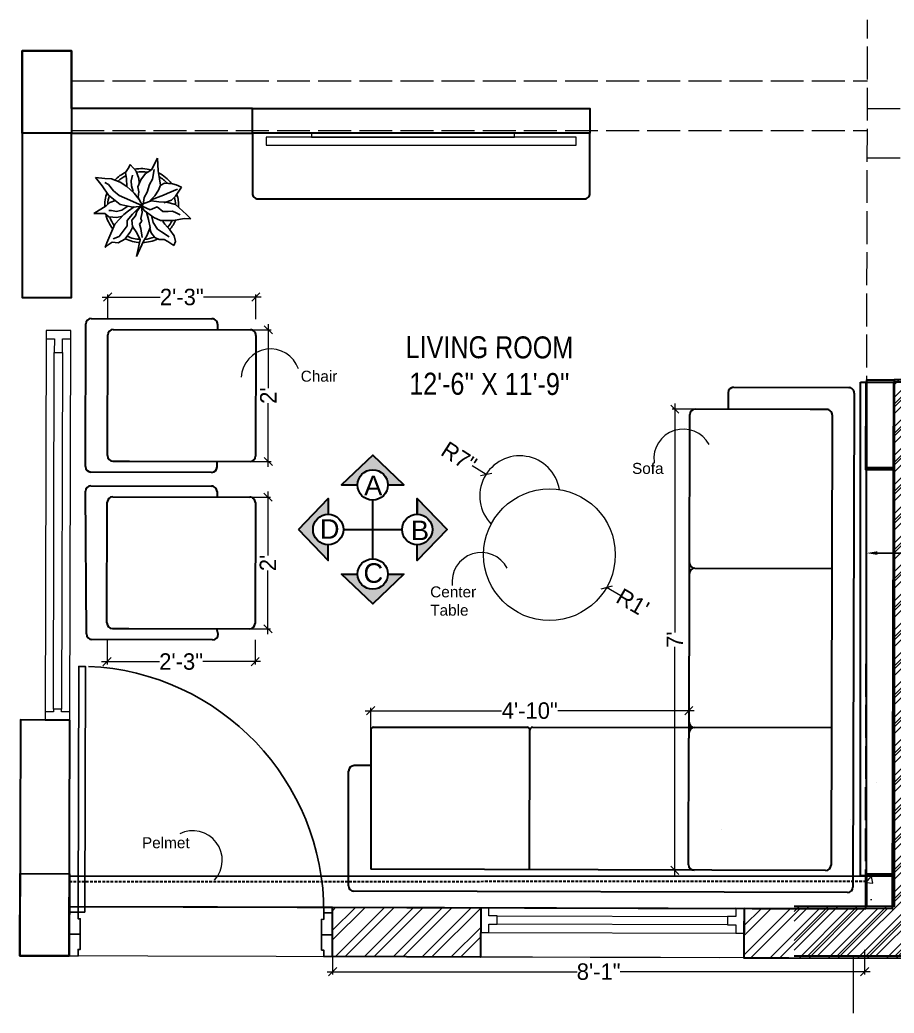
# Model space of a CAD drawing. Header units: millimetres. Extents: x 35877 to 3066687, y -650199 to -40525.
# Drawn here: x 147854.8 to 148014.1, y -179819 to -179637.9 of the extents above; entities that cross this region are included whole.
import ezdxf
from ezdxf import colors
from ezdxf.entities.mleader import LeaderData, LeaderLine
from ezdxf.math import Vec2, Vec3

# ---------------------------------------------------------------- set-up
doc = ezdxf.new("R2010")
doc.units = ezdxf.units.MM
doc.header["$MEASUREMENT"] = 0
doc.header["$PDMODE"] = 35
for name, pattern in [('00 . GROUND FLOOR$0$DASHED', [0.75, 0.5, -0.25]), ('ACAD_ISO02W100', [15, 12, -3]), ('DASHED', [0.75, 0.5, -0.25])]:
    doc.linetypes.add(name, pattern=pattern)
doc.layers.get('Defpoints').update_dxf_attribs({"color": 220})
for name, color, linetype in [('AR DOOR', 40, 'Continuous'), ('AR ELE-5', 134, 'Continuous'), ('AR HATCH-7', 7, 'Continuous')]:
    doc.layers.add(name, color=color, linetype=linetype)
for name, color, linetype, lineweight in [('COLUMN', 1, 'Continuous', 30), ('dim05', 1, 'Continuous', 13), ('ELEC.', 5, 'Continuous', 20), ('FIRST FLOOR ( TEXT )', 7, 'Continuous', 9), ('FUR', 250, 'Continuous', 0), ('FURNITURE', 32, 'Continuous', 9), ('furniture dimensions', 1, 'DASHED', 0), ('FURNITURE-1', 252, 'Continuous', 13), ('GDR_FLOATING COLUMN', 3, 'Continuous', 18), ('GROUND FLOOR', 7, 'Continuous', 9), ('GROUND FLOOR  ( PLINE )', 251, 'Continuous', 30), ('GROUND FLOOR ( DW_RAIL )', 7, 'Continuous', 9), ('Labelling', 1, 'Continuous', 25), ('Text', 7, 'Continuous', 15), ('wall', 7, 'Continuous', 30), ('XX~SLAB ( BEAM )~ ( DIM )', 7, 'Continuous', 9)]:
    doc.layers.add(name, color=color, linetype=linetype, lineweight=lineweight)
doc.styles.add('Arial', font='arial.ttf')
doc.styles.add('century g', font='GOTHIC.TTF')
doc.styles.add('KATHA', font='swissc.ttf')
doc.styles.get("Standard").update_dxf_attribs({"font": 'arial.ttf', "height": 6})
doc.dimstyles.new('Archana', dxfattribs={"dimtxt": 2, "dimasz": 0.75, "dimexe": 0.5, "dimexo": 0.5, "dimgap": 0, "dimtad": 0, "dimzin": 0, "dimdsep": 46, "dimlunit": 4, "dimtxsty": 'century g', "dimblk": 'OBLIQUE', "dimcen": 0, "dimdle": 1, "dimclrd": 256, "dimclre": 256, "dimclrt": 256, "dimadec": 0, "dimazin": 0, "dimtfac": 1, "dimtofl": 0, "dimtmove": 1, "dimatfit": 3, "dimfxl": 1, "dimfxlon": 1, "dimtolj": 1, "dimtzin": 0, "dimlwd": -1, "dimlwe": -1, "dimarcsym": 0})

# ---------------------------------------------------------------- blocks, each defined once
blk = doc.blocks.new('ARPLS010')
at = {"linetype": 'ByBlock'}
for p, q in [((-0.248, 0.54), (-0.278, 0.467)), ((-0.182, 0.493), (-0.248, 0.54)), ((0.121, 0.605), (-0.013, 0.459)), ((0.179, 0.666), (0.121, 0.605)), ((0.174, 0.573), (0.179, 0.666)), ((0.2, 0.432), (0.174, 0.573)), ((-0.295, 0.42), (-0.302, 0.309)), ((-0.278, 0.467), (-0.295, 0.42)), ((-0.222, 0.484), (-0.164, 0.347)), ((-0.125, 0.459), (-0.182, 0.493)), ((-0.072, 0.404), (-0.125, 0.459)), ((-0.038, 0.302), (-0.072, 0.404)), ((-0.013, 0.459), (-0.044, 0.336)), ((0.077, 0.412), (0.091, 0.447)), ((0.082, 0.358), (0.077, 0.412)), ((0.091, 0.447), (0.125, 0.522)), ((0.203, 0.352), (0.2, 0.432)), ((0.409, 0.44), (0.33, 0.38)), ((0.484, 0.459), (0.409, 0.44)), ((0.542, 0.434), (0.484, 0.459)), ((0.485, 0.354), (0.533, 0.42)), ((0.533, 0.42), (0.542, 0.434)), ((-0.302, 0.309), (-0.276, 0.258)), ((-0.164, 0.347), (-0.139, 0.295)), ((-0.139, 0.295), (-0.08, 0.131)), ((-0.044, 0.336), (-0.049, 0.232)), ((0.015, 0.209), (0.08, 0.288)), ((0.08, 0.288), (0.082, 0.358)), ((0.204, 0.254), (0.203, 0.352)), ((0.252, 0.313), (0.216, 0.287)), ((0.33, 0.38), (0.252, 0.313)), ((0.356, 0.269), (0.318, 0.213)), ((0.425, 0.373), (0.356, 0.269)), ((0.459, 0.303), (0.485, 0.354)), ((0.459, 0.236), (0.459, 0.303)), ((-0.469, 0.226), (-0.643, 0.216)), ((-0.643, 0.216), (-0.485, 0.134)), ((-0.359, 0.148), (-0.49, 0.172)), ((-0.362, 0.24), (-0.469, 0.226)), ((-0.278, 0.254), (-0.362, 0.24)), ((-0.287, 0.106), (-0.359, 0.148)), ((-0.21, 0.227), (-0.278, 0.254)), ((-0.132, 0.18), (-0.21, 0.227)), ((-0.063, 0.111), (-0.132, 0.18)), ((-0.049, 0.232), (-0.065, 0.135)), ((-0.065, 0.135), (-0.024, 0.018)), ((0.056, 0.114), (0.015, 0.209)), ((0.068, 0.032), (0.16, 0.165)), ((0.227, 0.157), (0.132, 0.131)), ((0.16, 0.165), (0.204, 0.254)), ((0.318, 0.213), (0.227, 0.157)), ((0.368, 0.128), (0.432, 0.176)), ((0.432, 0.176), (0.459, 0.236)), ((-0.485, 0.134), (-0.433, 0.051)), ((-0.433, 0.051), (-0.349, -0.011)), ((-0.18, 0.073), (-0.287, 0.106)), ((-0.111, 0.036), (-0.18, 0.073)), ((-0.013, 0.022), (-0.111, 0.036)), ((-0.084, -0.034), (0.007, 0.018)), ((0.003, 0.011), (-0.076, -0.16)), ((-0.024, 0.018), (0.009, 0.005)), ((0.006, -0.002), (0.068, 0.032)), ((0.007, 0.018), (0.02, -0.121)), ((0.009, 0.005), (0.056, 0.114)), ((0.017, -0.002), (0.091, 0.009)), ((0.088, 0.065), (0.187, 0.091)), ((0.091, 0.009), (0.173, -0.011)), ((0.173, -0.011), (0.212, 0.004)), ((0.187, 0.091), (0.297, 0.116)), ((0.212, 0.004), (0.252, -0.03)), ((0.297, 0.116), (0.408, 0.071)), ((0.309, 0.109), (0.368, 0.128)), ((0.309, -0.01), (0.43, 0.006)), ((0.408, 0.071), (0.482, 0.024)), ((0.482, 0.024), (0.689, -0.072)), ((-0.464, -0.073), (-0.558, -0.152)), ((-0.366, -0.036), (-0.464, -0.073)), ((-0.336, -0.142), (-0.413, -0.121)), ((-0.306, -0.033), (-0.366, -0.036)), ((-0.349, -0.011), (-0.256, -0.05)), ((-0.193, -0.113), (-0.269, -0.135)), ((-0.259, -0.2), (-0.168, -0.1)), ((-0.256, -0.05), (-0.185, -0.038)), ((-0.185, -0.038), (-0.114, -0.046)), ((-0.168, -0.1), (-0.084, -0.034)), ((-0.114, -0.046), (-0.093, -0.036)), ((0.02, -0.121), (-0.017, -0.291)), ((0.01, -0.014), (0.017, -0.002)), ((0.078, -0.064), (0.01, -0.014)), ((0.016, -0.023), (0.116, -0.122)), ((0.07, -0.179), (0.018, -0.1)), ((0.138, -0.083), (0.078, -0.064)), ((0.116, -0.122), (0.201, -0.195)), ((0.197, -0.135), (0.138, -0.083)), ((0.283, -0.123), (0.197, -0.135)), ((0.252, -0.03), (0.309, -0.01)), ((0.277, -0.114), (0.357, -0.156)), ((0.37, -0.064), (0.283, -0.123)), ((0.462, -0.021), (0.37, -0.064)), ((0.689, -0.072), (0.462, -0.021)), ((-0.558, -0.152), (-0.517, -0.172)), ((-0.517, -0.172), (-0.447, -0.216)), ((-0.447, -0.216), (-0.363, -0.202)), ((-0.363, -0.202), (-0.263, -0.2)), ((-0.269, -0.135), (-0.336, -0.142)), ((-0.318, -0.29), (-0.259, -0.2)), ((-0.076, -0.16), (-0.138, -0.304)), ((0.059, -0.27), (0.005, -0.185)), ((0.121, -0.239), (0.07, -0.179)), ((0.184, -0.299), (0.121, -0.239)), ((0.141, -0.261), (0.16, -0.336)), ((0.201, -0.195), (0.272, -0.198)), ((0.272, -0.198), (0.311, -0.225)), ((0.311, -0.225), (0.415, -0.304)), ((0.357, -0.156), (0.455, -0.226)), ((0.455, -0.226), (0.503, -0.317)), ((-0.363, -0.408), (-0.318, -0.29)), ((-0.199, -0.38), (-0.287, -0.45)), ((-0.138, -0.304), (-0.199, -0.38)), ((-0.017, -0.291), (-0.141, -0.446)), ((-0.042, -0.432), (-0.071, -0.352)), ((0.08, -0.342), (0.059, -0.27)), ((0.066, -0.407), (0.08, -0.342)), ((0.16, -0.336), (0.15, -0.445)), ((0.252, -0.362), (0.184, -0.299)), ((0.376, -0.416), (0.252, -0.362)), ((0.415, -0.304), (0.447, -0.388)), ((0.503, -0.317), (0.494, -0.398)), ((0.494, -0.398), (0.528, -0.452)), ((-0.382, -0.625), (-0.368, -0.496)), ((-0.269, -0.533), (-0.382, -0.625)), ((-0.368, -0.496), (-0.363, -0.408)), ((-0.287, -0.45), (-0.314, -0.498)), ((-0.141, -0.446), (-0.269, -0.533)), ((0.002, -0.48), (-0.042, -0.432)), ((0.104, -0.646), (0.002, -0.48)), ((0.064, -0.446), (0.066, -0.407)), ((0.106, -0.5), (0.104, -0.646)), ((0.15, -0.445), (0.106, -0.5)), ((0.502, -0.472), (0.376, -0.416)), ((0.567, -0.494), (0.502, -0.472)), ((0.528, -0.452), (0.567, -0.494))]:
    blk.add_line(p, q, dxfattribs=at)
for radius, start, end in [(0.5, 126.2799, 152.7042), (0.5, 87.2367, 107.9154), (0.458, 91.6596, 104.0784), (0.5, 49.0791, 67.0324), (0.458, 49.8461, 63.9764), (0.458, 130.7647, 148.9789), (0.458, 5.0517, 21.9108), (0.5, 1.3782, 25.7565), (0.5, 164.9216, 191.0302), (0.458, 169.9629, 188.6517), (0.458, 334.5625, 357.1532), (0.5, 333.6991, 357.5577), (0.5, 205.1623, 226.3204), (0.458, 207.232, 224.0819), (0.5, 283.5324, 308.8712), (0.458, 289.266, 306.1107), (0.5, 249.553, 272.4234), (0.458, 252.8522, 267.711)]:
    blk.add_arc((0, 0), radius, start, end, dxfattribs=at)
blk = doc.blocks.new('*U20')
for points in [[(0, 0), (0, 1120), (30, 1120), (30, 0)], [(-40, 0), (0, 0), (0, -30), (10, -30), (10, -100), (-40, -100)], [(1160, 0), (1120, 0), (1120, -30), (1110, -30), (1110, -100), (1160, -100)]]:
    blk.add_lwpolyline(points, close=True)
at = {"layer": 'AR ELE-5', "linetype": 'ByBlock', "ltscale": 15}
blk.add_arc((-1.6, -0.7), 1121.6, 0.0347, 87.627, dxfattribs=at)
blk = doc.blocks.new('_Oblique')
at = {"layer": 'wall', "color": 0, "lineweight": -2}
blk.add_line((-0.5, -0.5), (0.5, 0.5), dxfattribs=at)
blk = doc.blocks.new('*D481')
at = {"layer": 'Defpoints', "color": 0, "linetype": 'Continuous', "lineweight": 0, "transparency": 16777216}
for p in [(147981.42, -179708.89, 0.05), (147974.17, -179792.94), (147981.19, -179792.94, 0.05)]:
    blk.add_point(p, dxfattribs=at)
at = {"layer": 'furniture dimensions', "color": 5, "linetype": 'Continuous', "transparency": 16777216}
for p, q in [((147974.17, -179707.89), (147974.17, -179749.63)), ((147974.17, -179793.94), (147974.17, -179752.21)), ((147978.17, -179792.94), (147973.67, -179792.94))]:
    blk.add_line(p, q, dxfattribs=at)
at = {"layer": 'furniture dimensions', "color": 5, "linetype": 'ByBlock', "transparency": 16777216}
blk.add_line((147978.17, -179708.89), (147973.67, -179708.89), dxfattribs=at)
at = {"layer": 'furniture dimensions', "color": 5, "linetype": 'Continuous', "transparency": 16777216, "xscale": 1.5, "yscale": 1.5, "zscale": 1.5}
for p, rotation in [((147974.17, -179708.89), 90), ((147974.17, -179792.94), 270)]:
    blk.add_blockref('_Oblique', p, dxfattribs=dict(at, rotation=rotation))
at = {"layer": 'furniture dimensions', "linetype": 'Continuous', "lineweight": 0, "transparency": 16777216, "insert": (147974.17, -179750.92), "char_height": 3, "attachment_point": 5, "rotation": 90, "style": 'century g'}
blk.add_mtext("\\A1;7'", dxfattribs=at)
blk = doc.blocks.new('*D482')
at = {"layer": 'Defpoints', "color": 0, "linetype": 'Continuous', "lineweight": 0, "transparency": 16777216}
for p in [(147976.71, -179763.86), (147976.71, -179774.62, 0.05), (147918.71, -179777.86, 0.05)]:
    blk.add_point(p, dxfattribs=at)
at = {"layer": 'furniture dimensions', "color": 5, "linetype": 'Continuous', "transparency": 16777216}
for p, q in [((147917.71, -179763.86), (147942.59, -179763.86)), ((147977.71, -179763.86), (147952.84, -179763.86)), ((147976.71, -179767.86), (147976.71, -179763.36))]:
    blk.add_line(p, q, dxfattribs=at)
at = {"layer": 'furniture dimensions', "color": 5, "linetype": 'ByBlock', "transparency": 16777216}
blk.add_line((147918.71, -179767.86), (147918.71, -179763.36), dxfattribs=at)
at = {"layer": 'furniture dimensions', "color": 5, "linetype": 'Continuous', "transparency": 16777216, "xscale": 1.5, "yscale": 1.5, "zscale": 1.5, "rotation": 180}
blk.add_blockref('_Oblique', (147918.71, -179763.86), dxfattribs=at)
at = {"layer": 'furniture dimensions', "color": 5, "linetype": 'Continuous', "transparency": 16777216, "xscale": 1.5, "yscale": 1.5, "zscale": 1.5}
blk.add_blockref('_Oblique', (147976.71, -179763.86), dxfattribs=at)
at = {"layer": 'furniture dimensions', "linetype": 'Continuous', "lineweight": 0, "transparency": 16777216, "insert": (147947.71, -179763.86), "char_height": 3, "attachment_point": 5, "style": 'century g'}
blk.add_mtext('\\A1;4\'-10"', dxfattribs=at)
blk = doc.blocks.new('*D483')
at = {"layer": 'Defpoints', "color": 0, "linetype": 'Continuous', "lineweight": 0, "transparency": 16777216}
for p in [(147894.3, -179724.93, 0.05), (147894.24, -179748.93, 0.05), (147899.97, -179748.93)]:
    blk.add_point(p, dxfattribs=at)
at = {"layer": 'furniture dimensions', "color": 5, "linetype": 'Continuous', "transparency": 16777216}
for p, q in [((147899.97, -179723.93), (147899.97, -179735.55)), ((147899.97, -179749.93), (147899.97, -179738.31)), ((147895.97, -179748.93), (147900.47, -179748.93))]:
    blk.add_line(p, q, dxfattribs=at)
at = {"layer": 'furniture dimensions', "color": 5, "linetype": 'ByBlock', "transparency": 16777216}
blk.add_line((147895.97, -179724.93), (147900.47, -179724.93), dxfattribs=at)
at = {"layer": 'furniture dimensions', "color": 5, "linetype": 'Continuous', "transparency": 16777216, "xscale": 1.5, "yscale": 1.5, "zscale": 1.5}
for p, rotation in [((147899.97, -179724.93), 90), ((147899.97, -179748.93), 270)]:
    blk.add_blockref('_Oblique', p, dxfattribs=dict(at, rotation=rotation))
at = {"layer": 'furniture dimensions', "linetype": 'Continuous', "lineweight": 0, "transparency": 16777216, "insert": (147899.97, -179736.93), "char_height": 3, "attachment_point": 5, "rotation": 90, "style": 'century g'}
blk.add_mtext("\\A1;2'", dxfattribs=at)
blk = doc.blocks.new('*D484')
at = {"layer": 'Defpoints', "color": 0, "linetype": 'Continuous', "lineweight": 0, "transparency": 16777216}
for p in [(147870.65, -179743.18, 0.05), (147897.65, -179743.24, 0.05), (147897.65, -179754.92)]:
    blk.add_point(p, dxfattribs=at)
at = {"layer": 'furniture dimensions', "color": 5, "linetype": 'ByBlock', "transparency": 16777216}
blk.add_line((147870.65, -179750.92), (147870.65, -179755.42), dxfattribs=at)
at = {"layer": 'furniture dimensions', "color": 5, "linetype": 'Continuous', "transparency": 16777216}
for p, q in [((147897.65, -179750.92), (147897.65, -179755.42)), ((147869.65, -179754.92), (147880.19, -179754.92)), ((147898.65, -179754.92), (147888.1, -179754.92))]:
    blk.add_line(p, q, dxfattribs=at)
at = {"layer": 'furniture dimensions', "color": 5, "linetype": 'Continuous', "transparency": 16777216, "xscale": 1.5, "yscale": 1.5, "zscale": 1.5, "rotation": 180}
blk.add_blockref('_Oblique', (147870.65, -179754.92), dxfattribs=at)
at = {"layer": 'furniture dimensions', "color": 5, "linetype": 'Continuous', "transparency": 16777216, "xscale": 1.5, "yscale": 1.5, "zscale": 1.5}
blk.add_blockref('_Oblique', (147897.65, -179754.92), dxfattribs=at)
at = {"layer": 'furniture dimensions', "linetype": 'Continuous', "lineweight": 0, "transparency": 16777216, "insert": (147884.15, -179754.92), "char_height": 3, "attachment_point": 5, "style": 'century g'}
blk.add_mtext('\\A1;2\'-3"', dxfattribs=at)
blk = doc.blocks.new('*D485')
at = {"layer": 'Defpoints', "color": 0, "linetype": 'Continuous', "lineweight": 0, "transparency": 16777216}
for p in [(147894.38, -179694.43, 0.05), (147894.31, -179718.43, 0.05), (147900.05, -179718.43)]:
    blk.add_point(p, dxfattribs=at)
at = {"layer": 'furniture dimensions', "color": 5, "linetype": 'Continuous', "transparency": 16777216}
for p, q in [((147900.05, -179693.43), (147900.05, -179705.05)), ((147900.05, -179719.43), (147900.05, -179707.81)), ((147896.05, -179718.43), (147900.55, -179718.43))]:
    blk.add_line(p, q, dxfattribs=at)
at = {"layer": 'furniture dimensions', "color": 5, "linetype": 'ByBlock', "transparency": 16777216}
blk.add_line((147896.05, -179694.43), (147900.55, -179694.43), dxfattribs=at)
at = {"layer": 'furniture dimensions', "color": 5, "linetype": 'Continuous', "transparency": 16777216, "xscale": 1.5, "yscale": 1.5, "zscale": 1.5}
for p, rotation in [((147900.05, -179694.43), 90), ((147900.05, -179718.43), 270)]:
    blk.add_blockref('_Oblique', p, dxfattribs=dict(at, rotation=rotation))
at = {"layer": 'furniture dimensions', "linetype": 'Continuous', "lineweight": 0, "transparency": 16777216, "insert": (147900.05, -179706.43), "char_height": 3, "attachment_point": 5, "rotation": 90, "style": 'century g'}
blk.add_mtext("\\A1;2'", dxfattribs=at)
blk = doc.blocks.new('*D486')
at = {"layer": 'Defpoints', "color": 0, "linetype": 'Continuous', "lineweight": 0, "transparency": 16777216}
for p in [(147897.77, -179688.47), (147870.77, -179696.74, 0.05), (147897.77, -179696.87, 0.05)]:
    blk.add_point(p, dxfattribs=at)
at = {"layer": 'furniture dimensions', "color": 5, "linetype": 'ByBlock', "transparency": 16777216}
blk.add_line((147870.77, -179692.47), (147870.77, -179687.97), dxfattribs=at)
at = {"layer": 'furniture dimensions', "color": 5, "linetype": 'Continuous', "transparency": 16777216}
for p, q in [((147897.77, -179692.47), (147897.77, -179687.97)), ((147869.77, -179688.47), (147880.31, -179688.47)), ((147898.77, -179688.47), (147888.22, -179688.47))]:
    blk.add_line(p, q, dxfattribs=at)
at = {"layer": 'furniture dimensions', "color": 5, "linetype": 'Continuous', "transparency": 16777216, "xscale": 1.5, "yscale": 1.5, "zscale": 1.5, "rotation": 180}
blk.add_blockref('_Oblique', (147870.77, -179688.47), dxfattribs=at)
at = {"layer": 'furniture dimensions', "color": 5, "linetype": 'Continuous', "transparency": 16777216, "xscale": 1.5, "yscale": 1.5, "zscale": 1.5}
blk.add_blockref('_Oblique', (147897.77, -179688.47), dxfattribs=at)
at = {"layer": 'furniture dimensions', "linetype": 'Continuous', "lineweight": 0, "transparency": 16777216, "insert": (147884.27, -179688.47), "char_height": 3, "attachment_point": 5, "style": 'century g'}
blk.add_mtext('\\A1;2\'-3"', dxfattribs=at)
blk = doc.blocks.new('*D487')
at = {"layer": 'Defpoints', "color": 0, "linetype": 'Continuous', "lineweight": 0, "transparency": 16777216}
for p in [(148013.79, -179719.95, 0.05), (148013.79, -179793.96, 0.05), (148022.45, -179793.96)]:
    blk.add_point(p, dxfattribs=at)
at = {"layer": 'furniture dimensions', "color": 5, "linetype": 'ByBlock', "transparency": 16777216}
blk.add_line((148018.45, -179719.95), (148022.95, -179719.95), dxfattribs=at)
at = {"layer": 'furniture dimensions', "color": 5, "linetype": 'Continuous', "transparency": 16777216}
for p, q in [((148022.45, -179718.95), (148022.45, -179753.08)), ((148022.45, -179794.96), (148022.45, -179760.83)), ((148018.45, -179793.96), (148022.95, -179793.96))]:
    blk.add_line(p, q, dxfattribs=at)
at = {"layer": 'furniture dimensions', "color": 5, "linetype": 'Continuous', "transparency": 16777216, "xscale": 1.5, "yscale": 1.5, "zscale": 1.5}
for p, rotation in [((148022.45, -179719.95), 90), ((148022.45, -179793.96), 270)]:
    blk.add_blockref('_Oblique', p, dxfattribs=dict(at, rotation=rotation))
at = {"layer": 'furniture dimensions', "linetype": 'Continuous', "lineweight": 0, "transparency": 16777216, "insert": (148022.45, -179756.95), "char_height": 3, "attachment_point": 5, "rotation": 90, "style": 'century g'}
blk.add_mtext('\\A1;6\'-2"', dxfattribs=at)
blk = doc.blocks.new('*D488')
at = {"layer": 'Defpoints', "color": 0, "linetype": 'Continuous', "lineweight": 0, "transparency": 16777216}
for p in [(147911.77, -179799.7, 0.05), (148008.77, -179799.95, 0.05), (147911.77, -179811.44)]:
    blk.add_point(p, dxfattribs=at)
at = {"layer": 'furniture dimensions', "color": 5, "linetype": 'Continuous', "transparency": 16777216}
for p, q in [((147911.77, -179807.44), (147911.77, -179811.94)), ((147910.77, -179811.44), (147956.33, -179811.44)), ((148009.77, -179811.44), (147964.22, -179811.44))]:
    blk.add_line(p, q, dxfattribs=at)
at = {"layer": 'furniture dimensions', "color": 5, "linetype": 'ByBlock', "transparency": 16777216}
blk.add_line((148008.77, -179807.44), (148008.77, -179811.94), dxfattribs=at)
at = {"layer": 'furniture dimensions', "color": 5, "linetype": 'Continuous', "transparency": 16777216, "xscale": 1.5, "yscale": 1.5, "zscale": 1.5, "rotation": 180}
blk.add_blockref('_Oblique', (147911.77, -179811.44), dxfattribs=at)
at = {"layer": 'furniture dimensions', "color": 5, "linetype": 'Continuous', "transparency": 16777216, "xscale": 1.5, "yscale": 1.5, "zscale": 1.5}
blk.add_blockref('_Oblique', (148008.77, -179811.44), dxfattribs=at)
at = {"layer": 'furniture dimensions', "linetype": 'Continuous', "lineweight": 0, "transparency": 16777216, "insert": (147960.27, -179811.44), "char_height": 3, "attachment_point": 5, "style": 'century g'}
blk.add_mtext('\\A1;8\'-1"', dxfattribs=at)
blk = doc.blocks.new('*D489')
at = {"layer": 'Defpoints', "color": 0, "linetype": 'Continuous', "lineweight": 0, "transparency": 16777216}
for p in [(147951.31, -179735.43, 0.12), (147961.71, -179741.41, 0.12)]:
    blk.add_point(p, dxfattribs=at)
at = {"layer": 'furniture dimensions', "color": 5, "linetype": 'Continuous', "transparency": 16777216}
blk.add_line((147964.32, -179742.9), (147961.71, -179741.41), dxfattribs=at)
at = {"layer": 'furniture dimensions', "color": 5, "linetype": 'Continuous', "transparency": 16777216, "xscale": 1.5, "yscale": 1.5, "zscale": 1.5, "rotation": 150.1315390064995}
blk.add_blockref('_Oblique', (147961.71, -179741.41), dxfattribs=at)
at = {"layer": 'furniture dimensions', "linetype": 'Continuous', "lineweight": 0, "transparency": 16777216, "insert": (147966.5, -179744.15), "char_height": 3, "attachment_point": 5, "rotation": 330.1315, "style": 'century g'}
blk.add_mtext("\\A1;R1'", dxfattribs=at)
blk = doc.blocks.new('*D490')
at = {"layer": 'Defpoints', "color": 0, "linetype": 'Continuous', "lineweight": 0, "transparency": 16777216}
for p in [(147939.74, -179720.77, 0.12), (147945.9, -179724.72, 0.12)]:
    blk.add_point(p, dxfattribs=at)
at = {"layer": 'furniture dimensions', "color": 5, "linetype": 'Continuous', "transparency": 16777216}
blk.add_line((147937.22, -179719.15), (147939.74, -179720.77), dxfattribs=at)
at = {"layer": 'furniture dimensions', "color": 5, "linetype": 'Continuous', "transparency": 16777216, "xscale": 1.5, "yscale": 1.5, "zscale": 1.5, "rotation": 327.3416506972183}
blk.add_blockref('_Oblique', (147939.74, -179720.77), dxfattribs=at)
at = {"layer": 'furniture dimensions', "linetype": 'Continuous', "lineweight": 0, "transparency": 16777216, "insert": (147934.83, -179717.62), "char_height": 3, "attachment_point": 5, "rotation": 327.3417, "style": 'century g'}
blk.add_mtext('\\A1;R7"', dxfattribs=at)

msp = doc.modelspace()

# ---------------------------------------------------------------- hatches: boundary and pattern name
at = {"layer": 'AR HATCH-7', "lineweight": 0, "true_color": 0x939598, "transparency": 33554687}
h = msp.add_hatch(dxfattribs=at)
h.set_pattern_fill('ANSI32', color=252, scale=10)
h.set_pattern_definition([(45, (191.932, 770.625), (-2.65165043, 2.65165043), []), (45, (193.7, 770.625), (-2.65165043, 2.65165043), [])])
h.paths.add_polyline_path([(148156.645, -179799.573), (148060.645, -179799.573), (148056.145, -179799.573), (148056.145, -179804.073), (148056.145, -179808.573), (148156.645, -179808.573)])
h.paths.add_polyline_path([(148060.645, -179757.573), (148058.02, -179757.573), (148056.145, -179757.573), (148056.145, -179799.573), (148060.645, -179799.573)], flags=17)
h.paths.add_polyline_path([(148161.145, -179663.073), (148156.645, -179663.073), (148156.645, -179808.573), (148161.145, -179808.573), (148161.145, -179790.573), (148171.288, -179790.573), (148171.288, -179786.073), (148161.145, -179786.073)])
h.paths.add_polyline_path([(148120.607, -179655.64), (148120.607, -179654.073), (148072.107, -179654.073), (148072.107, -179658.573), (148118.645, -179658.573), (148120.607, -179658.577)])
h.paths.add_polyline_path([(148100.645, -179643.084), (148096.145, -179643.084), (148096.145, -179654.073), (148100.645, -179654.073)])
h.paths.add_polyline_path([(148014.145, -179703.573), (148014.145, -179719.573), (148014.145, -179799.573), (148009.145, -179799.573), (147995.922, -179799.573), (147995.922, -179808.573), (148018.645, -179808.573), (148023.145, -179808.573), (148023.145, -179799.573), (148018.645, -179799.573), (148018.645, -179726.073), (148060.645, -179726.073), (148060.645, -179721.573), (148018.645, -179721.573), (148018.645, -179703.573)])
h.paths.add_polyline_path([(148060.645, -179712.573), (148056.145, -179712.573), (148056.145, -179721.573), (148060.645, -179721.573)], flags=17)
h.paths.add_polyline_path([(148060.645, -179703.573), (148056.145, -179703.573), (148056.145, -179712.573), (148060.645, -179712.573)], flags=17)
h = msp.add_hatch(dxfattribs=at)
h.set_pattern_fill('ANSI32', color=252, scale=10)
h.set_pattern_definition([(45, (2.2, 1266.2413), (-2.65165043, 2.65165043), []), (45, (3.9678, 1266.2413), (-2.65165043, 2.65165043), [])])
h.paths.add_polyline_path([(147938.774, -179799.766), (147911.774, -179799.697), (147911.751, -179808.697), (147938.751, -179808.766)])
h.paths.add_polyline_path([(148022.774, -179799.983), (148018.274, -179799.972), (148018.464, -179726.472), (148027.829, -179726.496), (148027.841, -179721.996), (148018.475, -179721.972), (148018.522, -179703.972), (148014.022, -179703.96), (148013.981, -179719.96), (148013.774, -179799.96), (148008.774, -179799.947), (147999.276, -179799.923), (147989.776, -179799.92), (147989.776, -179799.898), (147986.774, -179799.89), (147986.762, -179804.39), (147986.751, -179808.89), (148018.251, -179808.972), (148022.751, -179808.983)])
at = {"layer": 'FURNITURE-1', "lineweight": 0, "true_color": 0xc7c8ca, "transparency": 33554687}
h = msp.add_hatch(dxfattribs=at)
h.set_pattern_fill('AR-CONC', color=9, scale=2)
h.set_pattern_definition([(50, (-21.447, 1266.241), (14.34520365, -1.2550427), [1.5, -16.5]), (355, (-21.447, 1266.241), (-2.7750267, 15.0438427), [1.2, -13.2]), (100.4514445, (-20.252, 1266.137), (11.5701769, 13.7887998), [1.2748038, -14.0228422]), (46.1842, (-21.447, 1270.241), (21.3448266, -3.3103856), [2.25, -24.75]), (96.635635, (-19.668, 1269.965), (18.693239, 19.482372), [1.9122068, -21.0342752]), (351.184164, (-21.447, 1270.241), (18.693239, 19.482372), [1.8, -19.8]), (21, (-19.447, 1269.241), (11.93814104, -8.0523778), [1.5, -16.5]), (326, (-19.447, 1269.241), (4.8663066, 14.5030009), [1.2, -13.2]), (71.451445, (-18.452, 1268.57), (16.8044475, 6.45062306), [1.2748038, -14.0228422]), (37.5, (-21.447, 1266.2413), (0.24319711, 6.65787708), [0, -13.04, 0, -13.4, 0, -13.25]), (7.5, (-21.447, 1266.241), (5.26139075, 7.88823424), [0, -7.64, 0, -12.74, 0, -5.05]), (327.5, (-25.907, 1266.2413), (10.67644872, -0.45109743), [0, -5, 0, -15.6, 0, -20.7]), (317.5, (-27.907, 1266.241), (11.6637234, 2.00209965), [0, -6.5, 0, -10.36, 0, -14.7])])
h.paths.add_polyline_path([(148013.774, -179794.107), (148008.789, -179794.107), (148008.789, -179799.96), (148013.774, -179799.96)])
h = msp.add_hatch(dxfattribs=at)
h.set_pattern_fill('AR-CONC', color=9, scale=2)
h.set_pattern_definition([(50, (191.932, 770.625), (14.34520365, -1.2550427), [1.5, -16.5]), (355, (191.932, 770.625), (-2.7750267, 15.0438427), [1.2, -13.2]), (100.4514445, (193.128, 770.52), (11.5701769, 13.7887998), [1.2748038, -14.0228422]), (46.1842, (191.932, 774.625), (21.3448266, -3.3103856), [2.25, -24.75]), (96.635635, (193.71, 774.35), (18.693239, 19.482372), [1.9122068, -21.0342752]), (351.184164, (191.932, 774.625), (18.693239, 19.482372), [1.8, -19.8]), (21, (193.932, 773.625), (11.93814104, -8.0523778), [1.5, -16.5]), (326, (193.932, 773.625), (4.8663066, 14.5030009), [1.2, -13.2]), (71.451445, (194.927, 772.954), (16.8044475, 6.45062306), [1.2748038, -14.0228422]), (37.5, (191.932, 770.625), (0.24319711, 6.65787708), [0, -13.04, 0, -13.4, 0, -13.25]), (7.5, (191.932, 770.625), (5.26139075, 7.88823424), [0, -7.64, 0, -12.74, 0, -5.05]), (327.5, (187.472, 770.625), (10.67644872, -0.45109743), [0, -5, 0, -15.6, 0, -20.7]), (317.5, (185.472, 770.625), (11.6637234, 2.00209965), [0, -6.5, 0, -10.36, 0, -14.7])])
h.paths.add_polyline_path([(148014.145, -179793.573), (148009.145, -179793.573), (148009.145, -179798.822), (148009.145, -179799.573), (148014.145, -179799.573)])
at = {"layer": 'Text', "true_color": 0x939598, "transparency": 33554687}
h = msp.add_hatch(color=252, dxfattribs=at)
h.dxf.hatch_style = 1
h.paths.add_polyline_path([(147919.081, -179717.275), (147913.419, -179722.717), (147916.315, -179722.717, -1), (147921.848, -179722.717), (147924.744, -179722.717)])
h.paths.add_polyline_path([(147927.199, -179725.172), (147927.199, -179728.068, -0.4142136), (147929.966, -179730.834, -0.4142136), (147927.199, -179733.601), (147927.199, -179736.497), (147932.641, -179730.834)])
h.paths.add_polyline_path([(147924.744, -179738.952), (147921.848, -179738.952, -1), (147916.315, -179738.952), (147913.419, -179738.952), (147919.081, -179744.394)])
h.paths.add_polyline_path([(147908.197, -179730.834, -0.4142136), (147910.964, -179728.068), (147910.964, -179725.172), (147905.522, -179730.834), (147910.964, -179736.497), (147910.964, -179733.601, -0.4142136)])

# ---------------------------------------------------------------- linework, layer by layer
at = {"lineweight": 9, "transparency": 33554687}
for points in [[(147944.907, -179659.339), (147944.907, -179658.573), (147907.927, -179658.573), (147907.927, -179659.339)], [(147956.189, -179660.786), (147956.189, -179659.339), (147899.645, -179659.339), (147899.645, -179660.786)]]:
    msp.add_lwpolyline(points, close=True, dxfattribs=at)
at = {"transparency": 33554687}
for points in [[(147863.751, -179808.573), (147865.351, -179808.577), (147865.354, -179807.377), (147865.754, -179807.378), (147865.761, -179804.578), (147863.762, -179804.573)], [(147911.751, -179808.697), (147910.151, -179808.692), (147910.154, -179807.492), (147909.754, -179807.491), (147909.761, -179804.691), (147911.761, -179804.697)]]:
    msp.add_lwpolyline(points, close=True, dxfattribs=at)
at = {"layer": 'COLUMN', "transparency": 33554687}
for points in [[(147855.145, -179643.573), (147864.145, -179643.573), (147864.145, -179658.573), (147855.145, -179658.573)], [(147854.79, -179793.549), (147863.79, -179793.573), (147863.751, -179808.573), (147854.751, -179808.549)]]:
    msp.add_lwpolyline(points, close=True, dxfattribs=at)
at = {"layer": 'ELEC.', "transparency": 33554687}
for centre, start, end in [((147900.474, -179703.285, -0.05), 18.91549, 177.94563), ((147975.692, -179717.89, -0.05), 28.14848, 187.17862), ((147938.891, -179740.395, -0.05), 28.14848, 187.17862), ((147886.29, -179791.102, -0.05), 317.48256, 116.51271)]:
    msp.add_arc(centre, 5.357, start, end, dxfattribs=at)
at = {"layer": 'FUR', "transparency": 33554687}
for p, q in [((148011.014, -179776.884), (148011.014, -179776.884)), ((148006.273, -179783.616), (148006.273, -179783.616)), ((147982.679, -179785.555), (147982.679, -179785.555))]:
    msp.add_line(p, q, dxfattribs=at)
at = {"layer": 'FURNITURE', "lineweight": 30, "transparency": 33554687}
for p, q in [((147866.709, -179719.361), (147866.776, -179693.361)), ((147867.779, -179692.363), (147889.779, -179692.42)), ((147890.776, -179693.423), (147890.774, -179694.423)), ((147871.774, -179694.374), (147896.774, -179694.438)), ((147870.714, -179717.371), (147870.771, -179695.371)), ((147897.771, -179695.441), (147897.714, -179717.441)), ((147983.874, -179705.903), (147983.866, -179708.903)), ((147984.876, -179704.906), (148005.876, -179704.96)), ((148006.874, -179705.963), (148006.639, -179796.008)), ((147998.866, -179708.942), (147977.879, -179708.885)), ((148001.866, -179708.95), (147998.866, -179708.942)), ((147976.807, -179739.883), (147976.876, -179709.883)), ((148002.863, -179709.952), (148002.649, -179791.997)), ((147871.712, -179718.374), (147874.712, -179718.381)), ((147874.712, -179718.381), (147896.712, -179718.438)), ((147890.709, -179719.423), (147890.712, -179718.423)), ((147889.706, -179720.42), (147867.706, -179720.363)), ((147866.894, -179749.879), (147866.697, -179723.861)), ((147867.7, -179722.863), (147889.7, -179722.92)), ((147890.697, -179723.923), (147890.695, -179724.923)), ((147870.635, -179747.871), (147870.692, -179725.871)), ((147871.695, -179724.874), (147896.695, -179724.938)), ((147897.692, -179725.941), (147897.635, -179747.941)), ((147977.804, -179737.893), (148002.791, -179737.96)), ((147976.802, -179738.891), (147976.732, -179768.871)), ((147871.633, -179748.874), (147874.633, -179748.881)), ((147874.633, -179748.881), (147896.633, -179748.938)), ((147890.894, -179749.941), (147890.633, -179748.923)), ((147889.892, -179750.938), (147867.892, -179750.881)), ((147918.715, -179767.371), (147918.715, -179792.773)), ((147919.216, -179766.872), (147947.284, -179766.892)), ((147947.672, -179792.85), (147947.741, -179767.386)), ((147948.24, -179766.892), (148002.71, -179766.931)), ((147976.662, -179791.928), (147976.732, -179768.871)), ((147914.639, -179795.762), (147914.693, -179774.868)), ((147918.695, -179773.878), (147915.695, -179773.871)), ((148001.646, -179792.995), (147918.715, -179792.773)), ((147863.774, -179799.573), (147863.789, -179794)), ((147863.789, -179794), (148009.021, -179793.933)), ((148005.636, -179797.005), (147915.636, -179796.765)), ((147863.774, -179799.573), (148009.014, -179799.948))]:
    msp.add_line(p, q, dxfattribs=at)
for points in [[(147897.145, -179654.073), (147958.689, -179654.073), (147958.689, -179658.573), (147897.145, -179658.573)], [(148008.022, -179703.949), (148009.022, -179703.949), (148009.022, -179793.943), (148008.022, -179793.943)]]:
    msp.add_lwpolyline(points, close=True, dxfattribs=at)
msp.add_lwpolyline([(147958.689, -179669.573), (147958.689, -179658.573), (147897.145, -179658.573), (147897.145, -179669.573, 0.4142136), (147898.145, -179670.573), (147957.689, -179670.573, 0.4142136)], format="xyb", close=True, dxfattribs=at)
msp.add_lwpolyline([(148011.287, -179793.954), (148011.287, -179793.954)], dxfattribs=at)
at = {"layer": 'FURNITURE', "transparency": 33554687}
msp.add_circle((147951.308, -179735.429, 0.069), 12, dxfattribs=at)
at = {"layer": 'FURNITURE', "lineweight": 30, "transparency": 33554687}
for centre, radius, start, end in [((147867.776, -179693.363), 1, 89.852, 179.852), ((147889.776, -179693.42), 1, 359.852, 89.852), ((147871.771, -179695.374), 1, 89.852, 179.852), ((147896.771, -179695.438), 1, 359.852, 89.852), ((147984.874, -179705.906), 1, 89.852, 179.852), ((148005.874, -179705.96), 1, 359.852, 89.852), ((147977.876, -179709.885), 1, 89.852, 179.852), ((148001.863, -179709.95), 1, 359.852, 89.852), ((147871.714, -179717.374), 1, 179.852, 269.852), ((147896.714, -179717.438), 1, 269.852, 359.852), ((147867.709, -179719.363), 1, 179.852, 269.852), ((147889.709, -179719.42), 1, 269.852, 359.852), ((147867.697, -179723.863), 1, 89.852, 179.852), ((147889.697, -179723.92), 1, 359.852, 89.852), ((147871.692, -179725.874), 1, 89.852, 179.852), ((147896.692, -179725.938), 1, 359.852, 89.852), ((147977.807, -179736.893), 1, 179.852, 269.852), ((147977.802, -179738.893), 1, 89.852, 179.852), ((147871.635, -179747.874), 1, 179.852, 269.852), ((147896.635, -179747.938), 1, 269.852, 359.852), ((147867.894, -179749.881), 1, 179.852, 269.852), ((147889.894, -179749.938), 1, 269.852, 359.852), ((147977.732, -179765.913), 1, 179.852, 269.852), ((147919.215, -179767.372), 0.5, 89.852, 179.852), ((147947.241, -179767.39), 0.5, 359.852, 89.852), ((147948.241, -179767.392), 0.5, 89.852, 179.852), ((147977.727, -179767.913), 1, 89.852, 179.852), ((147915.693, -179774.871), 1, 89.852, 179.852), ((147977.662, -179791.93), 1, 179.852, 269.852), ((147977.662, -179791.93), 1, 179.852, 269.852), ((148001.649, -179791.995), 1, 269.852, 359.852), ((147915.639, -179795.765), 1, 179.852, 269.852), ((148005.639, -179796.005), 1, 269.852, 359.852)]:
    msp.add_arc(centre, radius, start, end, dxfattribs=at)
at = {"layer": 'FURNITURE', "transparency": 33554687}
msp.add_arc((147945.9, -179724.717, 0.069), 7.313, 9.04978, 224.53227, dxfattribs=at)
at = {"layer": 'GDR_FLOATING COLUMN', "linetype": '00 . GROUND FLOOR$0$DASHED', "lineweight": 30, "transparency": 33554687}
msp.add_line((147863.79, -179795), (148009.02, -179794.933), dxfattribs=at)
at = {"layer": 'GROUND FLOOR', "transparency": 33554687}
for p, q in [((147924.145, -179654.073), (147864.145, -179654.073)), ((147924.145, -179658.573), (147864.145, -179658.573)), ((147863.862, -179765.573), (147854.862, -179765.549)), ((147911.774, -179799.697), (147911.751, -179808.697)), ((148013.774, -179799.96), (147911.774, -179799.697)), ((148014.145, -179799.573), (147995.922, -179799.573)), ((148027.616, -179808.996), (147854.751, -179808.549)), ((148006.645, -179808.573), (148006.645, -179818.99))]:
    msp.add_line(p, q, dxfattribs=at)
at = {"layer": 'GROUND FLOOR', "linetype": 'ACAD_ISO02W100', "ltscale": 0.7, "transparency": 33554687}
msp.add_line((147911.774, -179799.697), (147863.774, -179799.573), dxfattribs=at)
at = {"layer": 'GROUND FLOOR  ( PLINE )', "transparency": 33554687}
for points in [[(147864.145, -179658.573), (147897.145, -179658.573), (147897.145, -179654.073), (147864.145, -179654.073), (147864.145, -179643.573), (147855.145, -179643.573), (147855.145, -179688.573), (147864.145, -179688.573)], [(147863.862, -179765.573), (147854.862, -179765.549), (147854.751, -179808.549), (147863.751, -179808.573)], [(147911.774, -179799.697), (147938.774, -179799.766), (147938.751, -179808.766), (147911.751, -179808.697)]]:
    msp.add_lwpolyline(points, close=True, dxfattribs=at)
for points in [[(148027.841, -179721.996), (148018.475, -179721.972), (148018.522, -179703.972), (148014.022, -179703.96), (148013.774, -179799.96), (147986.774, -179799.89), (147986.751, -179808.89), (148018.251, -179808.972)], [(148018.645, -179799.573), (148018.645, -179726.073), (148060.645, -179726.073), (148060.645, -179703.573), (148056.145, -179703.573), (148056.145, -179721.573), (148018.645, -179721.573), (148018.645, -179703.573), (148014.145, -179703.573), (148014.145, -179799.573), (147995.922, -179799.573)], [(147995.922, -179808.573), (148018.645, -179808.573)]]:
    msp.add_lwpolyline(points, dxfattribs=at)
at = {"layer": 'GROUND FLOOR ( DW_RAIL )', "transparency": 33554687}
for points in [[(147863.862, -179765.573), (147863.866, -179764.073), (147862.366, -179764.069), (147862.367, -179763.569), (147860.867, -179763.565), (147861.035, -179698.565), (147862.535, -179698.569), (147862.542, -179696.069), (147864.042, -179696.073), (147864.046, -179694.573), (147859.546, -179694.561), (147859.542, -179696.061), (147861.042, -179696.065), (147861.035, -179698.565), (147862.535, -179698.569), (147862.367, -179763.569), (147860.867, -179763.565), (147860.866, -179764.065), (147859.366, -179764.061), (147859.362, -179765.561), (147863.862, -179765.573), (147864.046, -179694.573), (147859.546, -179694.561), (147859.362, -179765.561)], [(147938.774, -179799.766), (147986.774, -179799.89), (147986.751, -179808.89), (147938.751, -179808.766)], [(147986.774, -179799.89), (147985.274, -179799.886), (147985.27, -179801.386), (147983.77, -179801.383), (147983.766, -179802.883), (147941.766, -179802.774), (147941.77, -179801.274), (147940.27, -179801.27), (147940.274, -179799.77), (147938.774, -179799.766), (147938.763, -179804.266), (147940.263, -179804.27), (147940.266, -179802.77), (147941.766, -179802.774), (147941.77, -179801.274), (147983.77, -179801.383), (147983.766, -179802.883), (147985.266, -179802.886), (147985.262, -179804.386), (147986.762, -179804.39), (147986.774, -179799.89), (147938.774, -179799.766), (147938.763, -179804.266), (147986.762, -179804.39)]]:
    msp.add_lwpolyline(points, close=True, dxfattribs=at)
at = {"layer": 'Labelling', "color": 251, "linetype": 'ACAD_ISO02W100', "lineweight": 0, "ltscale": 0.5, "true_color": 0x636466, "transparency": 33554687}
for p, q in [((148008.899, -179798.809), (148009.315, -179637.935)), ((147864.145, -179649.073), (148009.263, -179649.073)), ((148009.273, -179654.073), (148156.645, -179654.073)), ((147864.145, -179658.073), (148009.263, -179658.073)), ((148009.25, -179663.073), (148156.645, -179663.073))]:
    msp.add_line(p, q, dxfattribs=at)
at = {"layer": 'Labelling', "lineweight": 30, "ltscale": 10, "transparency": 33554687}
for points in [[(148009.022, -179703.947), (148014.022, -179703.96), (148013.981, -179719.96), (148008.981, -179719.947)], [(148009.145, -179703.573), (148014.145, -179703.573), (148014.145, -179719.573), (148009.145, -179719.573)], [(148009.029, -179793.947), (148013.789, -179793.96), (148013.774, -179799.96), (148009.014, -179799.947)], [(148009.145, -179793.573), (148014.145, -179793.573), (148014.145, -179799.573), (148009.145, -179799.573)]]:
    msp.add_lwpolyline(points, close=True, dxfattribs=at)
at = {"layer": 'Text', "color": 18, "lineweight": 30, "true_color": 0x000000, "transparency": 33554687}
msp.add_line((147913.73, -179730.834, -0.05), (147924.433, -179730.834, -0.05), dxfattribs=at)
at = {"layer": 'Text', "color": 18, "lineweight": 30, "true_color": 0x000000, "transparency": 33554687, "elevation": -0.05}
for points in [[(147921.848, -179722.717), (147924.744, -179722.717), (147919.081, -179717.275), (147913.419, -179722.717), (147916.315, -179722.717)], [(147905.522, -179730.834), (147910.968, -179725.174), (147910.966, -179728.068)], [(147919.081, -179736.186), (147919.081, -179725.483)], [(147927.197, -179728.068), (147927.195, -179725.174), (147932.641, -179730.834), (147927.195, -179736.494), (147927.197, -179733.601)], [(147932.641, -179730.834), (147927.195, -179725.174), (147927.197, -179728.068)], [(147905.522, -179730.834), (147910.968, -179736.494), (147910.966, -179733.601)], [(147932.641, -179730.834), (147927.195, -179736.494), (147927.197, -179733.601)], [(147921.848, -179738.952), (147924.744, -179738.952), (147919.081, -179744.394), (147913.419, -179738.952), (147916.315, -179738.952)]]:
    msp.add_lwpolyline(points, dxfattribs=at)
at = {"layer": 'Text', "color": 18, "lineweight": 30, "true_color": 0x000000, "transparency": 33554687}
for centre in [(147919.081, -179722.717, -0.05), (147910.964, -179730.834, -0.05), (147927.199, -179730.834, -0.05), (147919.081, -179738.952, -0.05)]:
    msp.add_circle(centre, 2.767, dxfattribs=at)
at = {"layer": 'XX~SLAB ( BEAM )~ ( DIM )', "transparency": 33554687}
msp.add_lwpolyline([(147911.751, -179808.697), (147982.251, -179808.879)], dxfattribs=at)

# ---------------------------------------------------------------- block references
at = {"transparency": 33554687, "xscale": 13.47973786482115, "yscale": 13.47973786482115, "zscale": 13.47973786482115, "rotation": 270.106449045987}
msp.add_blockref('ARPLS010', (147876.954, -179671.793), dxfattribs=at)
at = {"layer": 'AR DOOR', "linetype": 'ByBlock', "lineweight": -2, "transparency": 33554687, "extrusion": (0, 0, -1), "xscale": -0.04000000000002399, "yscale": 0.04000000000002399, "zscale": -0.04000000000002399, "rotation": 0.1479963033906717}
msp.add_blockref('*U20', (-147865.372, -179800.577), dxfattribs=at)

# ---------------------------------------------------------------- texts
at = {"layer": 'dim05', "color": 1, "lineweight": 0, "transparency": 33554687, "char_height": 2, "width": 14.68213, "attachment_point": 1}
for s, insert in [('Chair', (147905.955, -179701.888, -0.05)), ('Sofa', (147966.364, -179718.695, -0.05)), ('Center Table', (147929.563, -179741.201, -0.05)), ('Pelmet', (147877.011, -179786.926, -0.05))]:
    msp.add_mtext(s, dxfattribs=dict(at, insert=insert))
at = {"layer": 'FIRST FLOOR ( TEXT )', "transparency": 33554687, "insert": (147940.364, -179700.978, 0.119), "char_height": 4, "attachment_point": 5, "rotation": 359.852, "style": 'KATHA'}
msp.add_mtext("LIVING ROOM\\P12'-6'' X 11'-9''", dxfattribs=at)
at = {"layer": 'Text', "transparency": 33554687, "attachment_point": 1, "style": 'Arial'}
for s, insert, char_height in [('A ', (147917.518, -179721.04, -0.05), 3.5674), ('D', (147909.435, -179728.955, 60690.526), 3.567), ('B', (147926.031, -179729.208, -36831.356), 3.567), ('C', (147917.391, -179736.985, -36831.356), 3.567)]:
    msp.add_mtext_dynamic_manual_height_columns(s, width=7.85972, gutter_width=11.148, heights=[0], dxfattribs=dict(at, insert=insert, char_height=char_height))

# ---------------------------------------------------------------- dimensions: what is measured, and where the dimension line sits
at = {"layer": 'furniture dimensions', "color": 5, "linetype": 'Continuous', "lineweight": 0, "transparency": 33554687}
for base, p1, p2, picture, middle in [((147897.767, -179688.465, -0.05), (147870.768, -179696.739), (147897.767, -179696.872), '*D486', (147884.267, -179688.465, -0.05)), ((147897.647, -179754.916, -0.05), (147870.648, -179743.175), (147897.647, -179743.245), '*D484', (147884.148, -179754.916, -0.05)), ((147976.714, -179763.864, -0.05), (147918.715, -179777.861), (147976.714, -179774.625), '*D482', (147947.715, -179763.864, -0.05)), ((147911.774, -179811.441, -0.05), (148008.774, -179799.947), (147911.774, -179799.697), '*D488', (147960.274, -179811.441, -0.05))]:
    dim = msp.add_linear_dim(base=base, p1=p1, p2=p2, dimstyle='Archana', override={"dimtxt": 3, "dimasz": 1.5, "dimdec": 0, "dimclrd": 5, "dimclre": 5, "dimfxl": 4}, dxfattribs=at)
    dim.commit()
    dim.dimension.update_dxf_attribs({"geometry": picture, "text_midpoint": middle})
for base, p1, p2, picture, middle in [((147900.047, -179718.432, -0.05), (147894.376, -179694.432), (147894.314, -179718.432), '*D485', (147900.047, -179706.432, -0.05)), ((147974.171, -179792.94, -0.05), (147981.417, -179708.895), (147981.192, -179792.94), '*D481', (147974.171, -179750.918, -0.05)), ((148022.445, -179793.96, -0.05), (148013.789, -179719.947), (148013.789, -179793.96), '*D487', (148022.445, -179756.954, -0.05)), ((147899.969, -179748.932, -0.05), (147894.297, -179724.932), (147894.235, -179748.932), '*D483', (147899.969, -179736.932, -0.05))]:
    dim = msp.add_linear_dim(base=base, p1=p1, p2=p2, angle=90, dimstyle='Archana', override={"dimtxt": 3, "dimasz": 1.5, "dimdec": 0, "dimclrd": 5, "dimclre": 5, "dimfxl": 4}, dxfattribs=at)
    dim.commit()
    dim.dimension.update_dxf_attribs({"geometry": picture, "text_midpoint": middle})
for center, mpoint, picture, middle in [((147945.9, -179724.717, 0.069), (147939.743, -179720.771, 0.069), '*D490', (147934.834, -179717.625, -0.05)), ((147951.308, -179735.429, 0.069), (147961.714, -179741.405, 0.069), '*D489', (147966.498, -179744.153, -0.05))]:
    dim = msp.add_radius_dim(center=center, mpoint=mpoint, dimstyle='Archana', override={"dimtxt": 3, "dimasz": 1.5, "dimdec": 0, "dimclrd": 5, "dimclre": 5, "dimfxl": 4}, dxfattribs=at)
    dim.commit()
    dim.dimension.update_dxf_attribs({"geometry": picture, "text_midpoint": middle})

# ---------------------------------------------------------------- leaders
at = {"layer": 'dim05', "color": 1, "lineweight": 0, "transparency": 33554687}
ml = msp.add_multileader_mtext('Standard', dxfattribs=at)
ml.set_content('Panelling', color=1)
ml.set_leader_properties(color=5)
ml.build(insert=Vec2(0, 0))
ml.multileader.update_dxf_attribs({"text_right_attachment_type": 6, "dogleg_length": 0.36, "arrow_head_size": 2})
ctx = ml.context
ctx.base_point, ctx.char_height, ctx.arrow_head_size, ctx.landing_gap_size, ctx.plane_origin = Vec3(148030.019, -179735.131, -0.05), 2, 2, 0.09, Vec3(148032.676, -179735.131, -0.05)
ctx.right_attachment = 6
notes = []
notes.append((ctx, [(0, (1, 1, 0), (148029.659, -179735.131, -0.05), (1, 0), 0.36, [(0, [(148009.098, -179735.131, -0.05)], 0, [])])]))
ctx.mtext.insert, ctx.mtext.width, ctx.mtext.flow_direction = Vec3(148030.109, -179733.837, -0.05), 14.68213, 5
for ctx, leaders in notes:
    for number, flags, end, landing, length, lines in leaders:
        leader = LeaderData()
        leader.index, (leader.has_last_leader_line, leader.has_dogleg_vector, leader.attachment_direction) = number, flags
        leader.last_leader_point, leader.dogleg_vector, leader.dogleg_length = Vec3(end), Vec3(landing), length
        for number, points, colour, breaks in lines:
            line = LeaderLine()
            line.index, line.vertices, line.color, line.breaks = number, Vec3.list(points), colors.encode_raw_color(colour), breaks
            leader.lines.append(line)
        ctx.leaders.append(leader)

doc.saveas('drawing.dxf')
